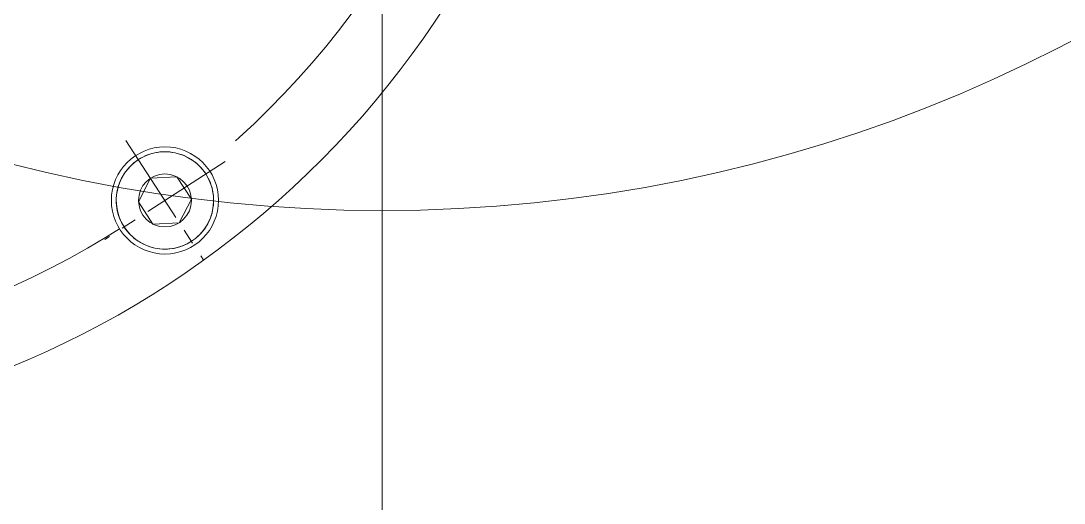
# Model space of a CAD drawing. Header units: inches. Extents: x 0 to 26418, y 0 to 20128.
# Drawn here: x 4016.3 to 4152.6, y 3494.4 to 3557.4 of the extents above; entities that cross this region are included whole.
import ezdxf

# ---------------------------------------------------------------- set-up
doc = ezdxf.new("R2010")
doc.units = ezdxf.units.IN
doc.header["$MEASUREMENT"] = 0
for name, pattern in [('ACAD_ISO02W100', [15, 12, -3]), ('CENTER', [50.8, 31.75, -6.35, 6.35, -6.35]), ('点画线', [18, 12, -2, 2, -2]), ('虚线', [2, 1, -1])]:
    doc.linetypes.add(name, pattern=pattern)
for name, color, linetype, lineweight in [('CAXA1', 5, 'CENTER', 5), ('中心线层', 5, 'CENTER', 5), ('虚线层', 6, 'ACAD_ISO02W100', 5)]:
    doc.layers.add(name, color=color, linetype=linetype, lineweight=lineweight)

msp = doc.modelspace()

# ---------------------------------------------------------------- linework, layer by layer
at = {"color": 7, "lineweight": 5}
for p, q in [((4032.24, 3539.57), (4031.94, 3539.41)), ((4032.54, 3539.71), (4032.24, 3539.57)), ((4032.85, 3539.84), (4032.54, 3539.71)), ((4033.16, 3539.95), (4032.85, 3539.84)), ((4033.48, 3540.05), (4033.16, 3539.95)), ((4033.8, 3540.12), (4033.48, 3540.05)), ((4034.13, 3540.18), (4033.8, 3540.12)), ((4034.46, 3540.23), (4034.13, 3540.18)), ((4034.79, 3540.25), (4034.46, 3540.23)), ((4035.13, 3540.26), (4034.79, 3540.25)), ((4035.46, 3540.25), (4035.13, 3540.26)), ((4035.79, 3540.23), (4035.46, 3540.25)), ((4036.12, 3540.18), (4035.79, 3540.23)), ((4036.45, 3540.12), (4036.12, 3540.18)), ((4036.77, 3540.05), (4036.45, 3540.12)), ((4037.09, 3539.95), (4036.77, 3540.05)), ((4037.41, 3539.84), (4037.09, 3539.95)), ((4037.72, 3539.71), (4037.41, 3539.84)), ((4038.02, 3539.57), (4037.72, 3539.71)), ((4038.31, 3539.41), (4038.02, 3539.57)), ((4030.4, 3538.16), (4030.18, 3537.9)), ((4030.63, 3538.4), (4030.4, 3538.16)), ((4030.87, 3538.63), (4030.63, 3538.4)), ((4031.12, 3538.84), (4030.87, 3538.63)), ((4031.39, 3539.05), (4031.12, 3538.84)), ((4031.66, 3539.24), (4031.39, 3539.05)), ((4031.94, 3539.41), (4031.66, 3539.24)), ((4031.66, 3539.24), (4031.66, 3539.24)), ((4038.59, 3539.24), (4038.31, 3539.41)), ((4038.87, 3539.05), (4038.59, 3539.24)), ((4039.13, 3538.84), (4038.87, 3539.05)), ((4039.39, 3538.63), (4039.13, 3538.84)), ((4039.63, 3538.4), (4039.39, 3538.63)), ((4039.86, 3538.16), (4039.63, 3538.4)), ((4040.07, 3537.9), (4039.86, 3538.16)), ((4029.46, 3536.79), (4029.31, 3536.49)), ((4029.62, 3537.08), (4029.46, 3536.79)), ((4029.79, 3537.36), (4029.62, 3537.08)), ((4029.98, 3537.64), (4029.79, 3537.36)), ((4030.18, 3537.9), (4029.98, 3537.64)), ((4033.24, 3536.8), (4031.67, 3533.72)), ((4033.24, 3536.8), (4036.7, 3536.98)), ((4036.7, 3536.98), (4038.59, 3534.08)), ((4040.28, 3537.64), (4040.07, 3537.9)), ((4040.47, 3537.36), (4040.28, 3537.64)), ((4040.64, 3537.08), (4040.47, 3537.36)), ((4040.47, 3537.36), (4040.47, 3537.36)), ((4040.8, 3536.79), (4040.64, 3537.08)), ((4040.94, 3536.49), (4040.8, 3536.79)), ((4028.98, 3535.55), (4028.9, 3535.22)), ((4029.07, 3535.87), (4028.98, 3535.55)), ((4029.19, 3536.18), (4029.07, 3535.87)), ((4029.31, 3536.49), (4029.19, 3536.18)), ((4041.07, 3536.18), (4040.94, 3536.49)), ((4041.18, 3535.87), (4041.07, 3536.18)), ((4041.28, 3535.55), (4041.18, 3535.87)), ((4041.35, 3535.22), (4041.28, 3535.55)), ((4028.77, 3534.23), (4028.76, 3533.9)), ((4028.8, 3534.56), (4028.77, 3534.23)), ((4028.84, 3534.89), (4028.8, 3534.56)), ((4028.9, 3535.22), (4028.84, 3534.89)), ((4037.01, 3530.99), (4038.59, 3534.08)), ((4041.41, 3534.89), (4041.35, 3535.22)), ((4041.46, 3534.56), (4041.41, 3534.89)), ((4041.48, 3534.23), (4041.46, 3534.56)), ((4041.49, 3533.9), (4041.48, 3534.23)), ((4028.76, 3533.9), (4028.77, 3533.57)), ((4028.77, 3533.57), (4028.8, 3533.23)), ((4028.8, 3533.23), (4028.84, 3532.9)), ((4028.84, 3532.9), (4028.9, 3532.57)), ((4031.67, 3533.72), (4033.55, 3530.81)), ((4041.35, 3532.57), (4041.41, 3532.9)), ((4041.41, 3532.9), (4041.46, 3533.23)), ((4041.46, 3533.23), (4041.48, 3533.57)), ((4041.48, 3533.57), (4041.49, 3533.9)), ((4028.9, 3532.57), (4028.98, 3532.25)), ((4028.98, 3532.25), (4029.07, 3531.93)), ((4029.07, 3531.93), (4029.19, 3531.62)), ((4029.19, 3531.62), (4029.31, 3531.31)), ((4040.94, 3531.31), (4041.07, 3531.62)), ((4041.07, 3531.62), (4041.18, 3531.93)), ((4041.18, 3531.93), (4041.28, 3532.25)), ((4041.28, 3532.25), (4041.35, 3532.57)), ((4029.31, 3531.31), (4029.46, 3531.01)), ((4029.46, 3531.01), (4029.62, 3530.72)), ((4029.62, 3530.72), (4029.79, 3530.43)), ((4029.79, 3530.43), (4029.79, 3530.43)), ((4029.79, 3530.43), (4029.98, 3530.16)), ((4029.98, 3530.16), (4030.18, 3529.89)), ((4037.01, 3530.99), (4033.55, 3530.81)), ((4037.01, 3530.99), (4033.55, 3530.81)), ((4040.07, 3529.89), (4040.28, 3530.16)), ((4040.28, 3530.16), (4040.47, 3530.43)), ((4040.47, 3530.43), (4040.64, 3530.72)), ((4040.64, 3530.72), (4040.8, 3531.01)), ((4040.8, 3531.01), (4040.94, 3531.31)), ((4030.18, 3529.89), (4030.4, 3529.64)), ((4030.4, 3529.64), (4030.63, 3529.4)), ((4030.63, 3529.4), (4030.87, 3529.17)), ((4030.87, 3529.17), (4031.12, 3528.95)), ((4031.12, 3528.95), (4031.39, 3528.75)), ((4031.39, 3528.75), (4031.66, 3528.56)), ((4038.59, 3528.56), (4038.87, 3528.75)), ((4038.87, 3528.75), (4039.13, 3528.95)), ((4039.13, 3528.95), (4039.39, 3529.17)), ((4039.39, 3529.17), (4039.63, 3529.4)), ((4039.63, 3529.4), (4039.86, 3529.64)), ((4039.86, 3529.64), (4040.07, 3529.89)), ((4031.66, 3528.56), (4031.94, 3528.39)), ((4031.94, 3528.39), (4032.24, 3528.23)), ((4032.24, 3528.23), (4032.54, 3528.08)), ((4032.54, 3528.08), (4032.85, 3527.96)), ((4032.85, 3527.96), (4033.16, 3527.84)), ((4033.16, 3527.84), (4033.48, 3527.75)), ((4033.48, 3527.75), (4033.8, 3527.67)), ((4033.8, 3527.67), (4034.13, 3527.61)), ((4034.13, 3527.61), (4034.46, 3527.57)), ((4034.46, 3527.57), (4034.79, 3527.54)), ((4034.79, 3527.54), (4035.13, 3527.53)), ((4035.13, 3527.53), (4035.46, 3527.54)), ((4035.46, 3527.54), (4035.79, 3527.57)), ((4035.79, 3527.57), (4036.12, 3527.61)), ((4036.12, 3527.61), (4036.45, 3527.67)), ((4036.45, 3527.67), (4036.77, 3527.75)), ((4036.77, 3527.75), (4037.09, 3527.84)), ((4037.09, 3527.84), (4037.41, 3527.96)), ((4037.41, 3527.96), (4037.72, 3528.08)), ((4037.72, 3528.08), (4038.02, 3528.23)), ((4038.02, 3528.23), (4038.31, 3528.39)), ((4038.31, 3528.39), (4038.59, 3528.56))]:
    msp.add_line(p, q, dxfattribs=at)
for centre, radius in [((4063.52, 3726.75), 386.26), ((4063.52, 3726.75), 194.17), ((4035.13, 3533.9), 7), ((4035.13, 3533.9), 3.46)]:
    msp.add_circle(centre, radius, dxfattribs=at)
for centre, radius, start, end in [((4063.78, 3976.79), 582.5, 301.35579, 238.58501), ((4063.25, 3976.79), 546, 303.5084, 236.556), ((4063.52, 3726.79), 290, 148.6687, 31.3333), ((3968.72, 3625.58), 122.5, 108.8192, 344.8541), ((4035.13, 3533.9), 6.36, 303, 123), ((4035.13, 3533.9), 6.36, 123, 303)]:
    msp.add_arc(centre, radius, start, end, dxfattribs=at)
msp.add_open_spline([(4478.58, 4391.59), (4443.49, 4429.16), (4363.33, 4496.48), (4220.7, 4564.04), (4063.25, 4591.2), (3902.94, 4574.79), (3750.86, 4517.6), (3617.58, 4422.13), (3512.8, 4294.15), (3444.25, 4142.25), (3415.61, 3976.34), (3435.07, 3807.87), (3495.96, 3648.67), (3597.19, 3509.91), (3731.64, 3401.31), (3890.72, 3330.93), (4063.7, 3303.42), (4238.96, 3322.51), (4404.48, 3386.32), (4548.54, 3491.77), (4661.39, 3631.55), (4734.59, 3796.86), (4752.87, 3916.58), (4754.54, 3976.52)], degree=3, knots=[0, 0, 0, 0, 6187.666026, 12450.355458, 18783.77638, 25175.55398, 31622.065679, 38124.713595, 44683.237858, 51298.550922, 57973.870728, 64697.019294, 71462.748657, 78273.501796, 85129.278897, 92030.080145, 98977.285843, 105969.701152, 113006.622999, 120087.951186, 127214.495945, 134386.492849, 141603.663266, 141603.663266, 141603.663266, 141603.663266], dxfattribs=at)
at = {"layer": 'CAXA1', "linetype": 'CENTER', "lineweight": 5, "ltscale": 3}
msp.add_line((4063.51, 4493.62), (4063.51, 3223.97), dxfattribs=at)
for centre, radius in [((4063.78, 3976.79), 565), ((4063.78, 3976.79), 540), ((3968.51, 3626.13), 113.5)]:
    msp.add_circle(centre, radius, dxfattribs=at)
msp.add_arc((4063.52, 3726.79), 272.5, 148.6693, 31.3334, dxfattribs=at)
at = {"layer": '中心线层', "color": 7, "linetype": '点画线', "lineweight": 5}
for p, q in [((4030.03, 3541.75), (4040.23, 3526.04)), ((4042.98, 3539), (4027.27, 3528.8))]:
    msp.add_line(p, q, dxfattribs=at)
at = {"layer": '虚线层', "color": 7, "linetype": '虚线', "lineweight": 5}
msp.add_arc((4063.25, 3976.79), 546, 236.556, 303.5084, dxfattribs=at)

doc.saveas('drawing.dxf')
